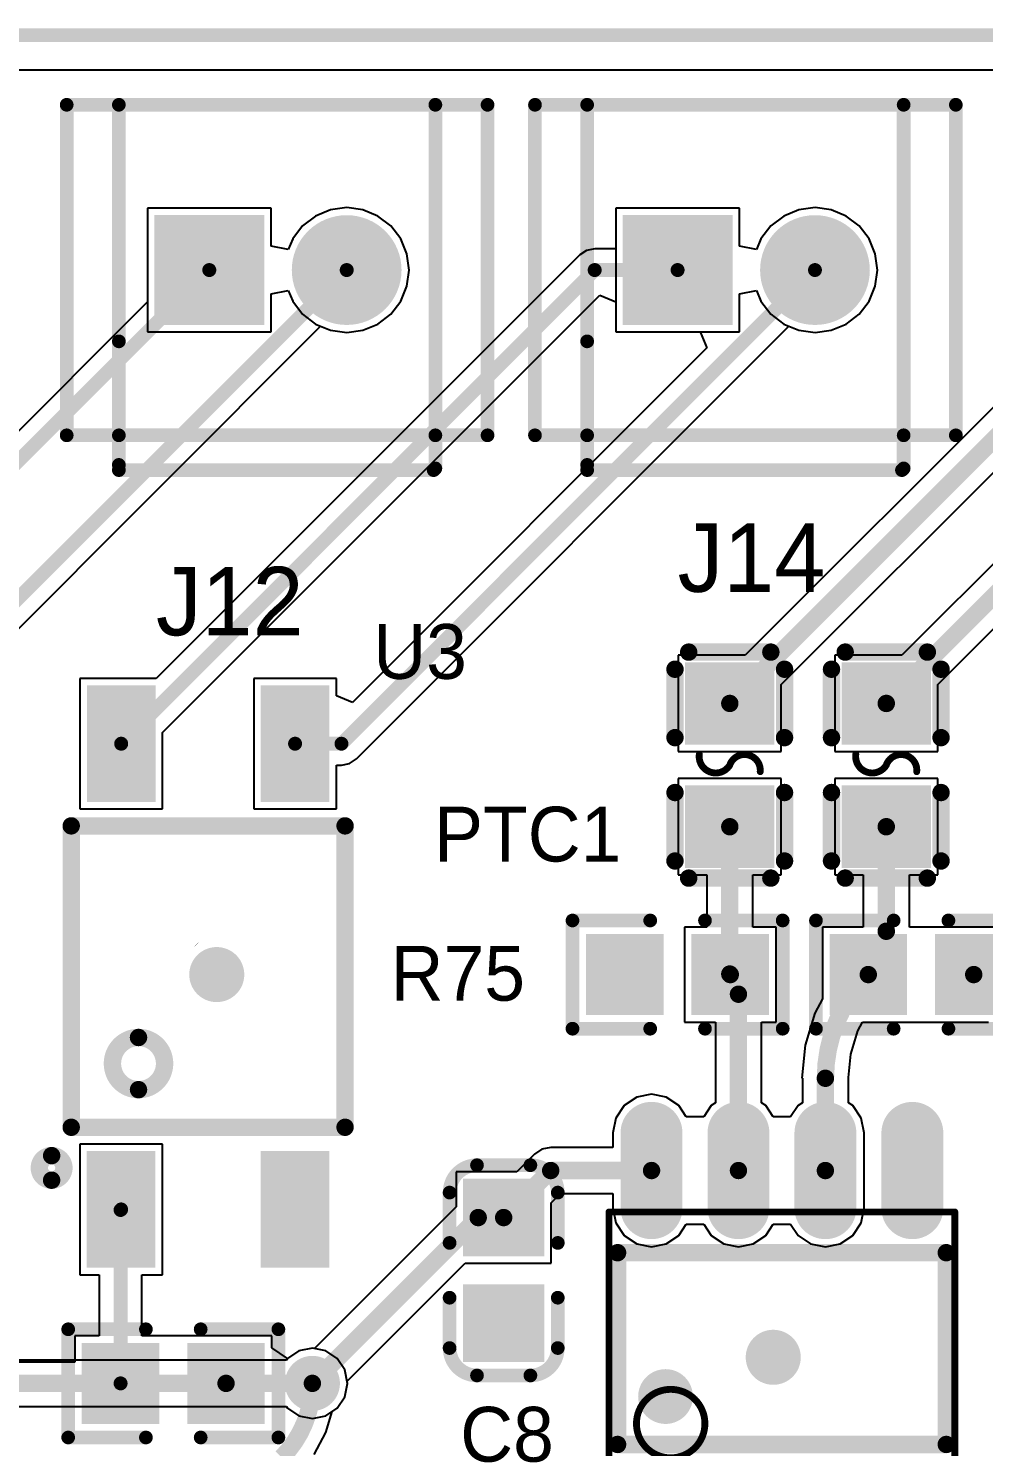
# Model space of a CAD drawing. Extents: x 32 to 132, y 19 to 123.
# Drawn here: x 95.55 to 109.5, y 102.33 to 123.04 of the extents above; entities that cross this region are included whole.
import ezdxf

# ---------------------------------------------------------------- set-up
doc = ezdxf.new("R2010")
doc.units = 0
doc.layers.get('0').update_dxf_attribs({"linetype": 'CONTINUOUS'})
for name, color, linetype in [('BOTTOMLAYER', 5, 'CONTINUOUS'), ('BOTTOMSOLDER', 6, 'CONTINUOUS'), ('MECHANICAL1', 6, 'CONTINUOUS'), ('MECHANICAL13', 56, 'CONTINUOUS'), ('MECHANICAL15', 56, 'CONTINUOUS'), ('MULTILAYER', 9, 'CONTINUOUS'), ('PADHOLELAYER', 156, 'CONTINUOUS'), ('TOPLAYER', 1, 'CONTINUOUS'), ('TOPOVERLAY', 2, 'CONTINUOUS'), ('TOPPASTE', 8, 'CONTINUOUS'), ('TOPSOLDER', 216, 'CONTINUOUS'), ('VIAHOLELAYER', 16, 'CONTINUOUS')]:
    doc.layers.add(name, color=color, linetype=linetype)

# ---------------------------------------------------------------- blocks, each defined once
blk = doc.blocks.new('PH2_2_0_10')
at = {"layer": 'BOTTOMLAYER', "const_width": 0.7}
blk.add_lwpolyline([(1.657, 0, 1), (2.357, 0, 1)], format="xyb", close=True, dxfattribs=at)
at = {"layer": 'BOTTOMLAYER'}
blk.add_solid([(-0.7, -0.7), (0.7, -0.7), (-0.7, 0.7), (0.7, 0.7)], dxfattribs=at)
at = {"layer": 'BOTTOMSOLDER', "const_width": 0.802}
blk.add_lwpolyline([(1.606, 0, 1), (2.407, 0, 1)], format="xyb", close=True, dxfattribs=at)
at = {"layer": 'BOTTOMSOLDER'}
blk.add_solid([(-0.802, -0.802), (0.802, -0.802), (-0.802, 0.802), (0.802, 0.802)], dxfattribs=at)
at = {"layer": 'MECHANICAL13', "const_width": 0.2}
for points in [[(-2.083, 2.413), (4.064, 2.413)], [(-2.083, -2.413), (-2.083, 2.413)], [(4.064, -2.413), (4.064, 2.413)], [(-2.083, -2.413), (4.064, -2.413)]]:
    blk.add_lwpolyline(points, dxfattribs=at)
at = {"layer": 'MECHANICAL13', "const_width": 0.1}
for points in [[(-2.133, 2.413, 1), (-2.033, 2.413, 1)], [(-2.133, 2.413, 1), (-2.033, 2.413, 1)], [(4.014, 2.413, 1), (4.114, 2.413, 1)], [(4.014, 2.413, 1), (4.114, 2.413, 1)], [(-2.133, -2.413, 1), (-2.033, -2.413, 1)], [(-2.133, -2.413, 1), (-2.033, -2.413, 1)], [(4.014, -2.413, 1), (4.114, -2.413, 1)], [(4.014, -2.413, 1), (4.114, -2.413, 1)]]:
    blk.add_lwpolyline(points, format="xyb", close=True, dxfattribs=at)
at = {"layer": 'MULTILAYER', "const_width": 0.7}
blk.add_lwpolyline([(1.657, 0, 1), (2.357, 0, 1)], format="xyb", close=True, dxfattribs=at)
at = {"layer": 'MULTILAYER'}
blk.add_solid([(-0.7, -0.7), (0.7, -0.7), (-0.7, 0.7), (0.7, 0.7)], dxfattribs=at)
at = {"layer": 'PADHOLELAYER', "const_width": 0.4}
for points in [[(-0.2, 0, 1), (0.2, 0, 1)], [(1.807, 0, 1), (2.207, 0, 1)]]:
    blk.add_lwpolyline(points, format="xyb", close=True, dxfattribs=at)
at = {"layer": 'TOPLAYER', "const_width": 0.7}
blk.add_lwpolyline([(1.657, 0, 1), (2.357, 0, 1)], format="xyb", close=True, dxfattribs=at)
at = {"layer": 'TOPLAYER'}
blk.add_solid([(-0.7, -0.7), (0.7, -0.7), (-0.7, 0.7), (0.7, 0.7)], dxfattribs=at)
at = {"layer": 'TOPOVERLAY', "const_width": 0.2}
for points in [[(-1.321, -1.041), (-1.321, 2.413)], [(-1.321, 2.413), (3.302, 2.413)], [(3.302, -2.896), (3.302, 2.413)], [(-1.321, -2.845), (-1.321, -1.041)], [(-1.321, -2.413), (3.302, -2.413)], [(-1.321, -2.921), (-1.321, -2.413)], [(-1.321, -2.921), (3.277, -2.921)], [(3.277, -2.921), (3.302, -2.896)]]:
    blk.add_lwpolyline(points, dxfattribs=at)
at = {"layer": 'TOPOVERLAY', "const_width": 0.1}
for points in [[(-1.371, 2.413, 1), (-1.271, 2.413, 1)], [(-1.371, 2.413, 1), (-1.271, 2.413, 1)], [(3.252, 2.413, 1), (3.352, 2.413, 1)], [(3.252, 2.413, 1), (3.352, 2.413, 1)], [(-1.371, -1.041, 1), (-1.271, -1.041, 1)], [(-1.371, -1.041, 1), (-1.271, -1.041, 1)], [(-1.371, -2.413, 1), (-1.271, -2.413, 1)], [(-1.371, -2.413, 1), (-1.271, -2.413, 1)], [(3.252, -2.413, 1), (3.352, -2.413, 1)], [(-1.371, -2.845, 1), (-1.271, -2.845, 1)], [(-1.371, -2.921, 1), (-1.271, -2.921, 1)], [(-1.371, -2.921, 1), (-1.271, -2.921, 1)], [(3.227, -2.921, 1), (3.327, -2.921, 1)], [(3.227, -2.921, 1), (3.327, -2.921, 1)], [(3.252, -2.896, 1), (3.352, -2.896, 1)], [(3.252, -2.896, 1), (3.352, -2.896, 1)]]:
    blk.add_lwpolyline(points, format="xyb", close=True, dxfattribs=at)
at = {"layer": 'TOPSOLDER', "const_width": 0.802}
blk.add_lwpolyline([(1.606, 0, 1), (2.407, 0, 1)], format="xyb", close=True, dxfattribs=at)
at = {"layer": 'TOPSOLDER'}
blk.add_solid([(-0.802, -0.802), (0.802, -0.802), (-0.802, 0.802), (0.802, 0.802)], dxfattribs=at)
blk = doc.blocks.new('PH2_2_0_12')
at = {"layer": 'BOTTOMLAYER', "const_width": 0.7}
blk.add_lwpolyline([(1.657, 0, 1), (2.357, 0, 1)], format="xyb", close=True, dxfattribs=at)
at = {"layer": 'BOTTOMLAYER'}
blk.add_solid([(-0.7, -0.7), (0.7, -0.7), (-0.7, 0.7), (0.7, 0.7)], dxfattribs=at)
at = {"layer": 'BOTTOMSOLDER', "const_width": 0.802}
blk.add_lwpolyline([(1.606, 0, 1), (2.407, 0, 1)], format="xyb", close=True, dxfattribs=at)
at = {"layer": 'BOTTOMSOLDER'}
blk.add_solid([(-0.802, -0.802), (0.802, -0.802), (-0.802, 0.802), (0.802, 0.802)], dxfattribs=at)
at = {"layer": 'MECHANICAL13', "const_width": 0.2}
for points in [[(-2.083, 2.413), (4.064, 2.413)], [(-2.083, -2.413), (-2.083, 2.413)], [(4.064, -2.413), (4.064, 2.413)], [(-2.083, -2.413), (4.064, -2.413)]]:
    blk.add_lwpolyline(points, dxfattribs=at)
at = {"layer": 'MECHANICAL13', "const_width": 0.1}
for points in [[(-2.133, 2.413, 1), (-2.033, 2.413, 1)], [(-2.133, 2.413, 1), (-2.033, 2.413, 1)], [(4.014, 2.413, 1), (4.114, 2.413, 1)], [(4.014, 2.413, 1), (4.114, 2.413, 1)], [(-2.133, -2.413, 1), (-2.033, -2.413, 1)], [(-2.133, -2.413, 1), (-2.033, -2.413, 1)], [(4.014, -2.413, 1), (4.114, -2.413, 1)], [(4.014, -2.413, 1), (4.114, -2.413, 1)]]:
    blk.add_lwpolyline(points, format="xyb", close=True, dxfattribs=at)
at = {"layer": 'MULTILAYER', "const_width": 0.7}
blk.add_lwpolyline([(1.657, 0, 1), (2.357, 0, 1)], format="xyb", close=True, dxfattribs=at)
at = {"layer": 'MULTILAYER'}
blk.add_solid([(-0.7, -0.7), (0.7, -0.7), (-0.7, 0.7), (0.7, 0.7)], dxfattribs=at)
at = {"layer": 'PADHOLELAYER', "const_width": 0.4}
for points in [[(-0.2, 0, 1), (0.2, 0, 1)], [(1.807, 0, 1), (2.207, 0, 1)]]:
    blk.add_lwpolyline(points, format="xyb", close=True, dxfattribs=at)
at = {"layer": 'TOPLAYER', "const_width": 0.7}
blk.add_lwpolyline([(1.657, 0, 1), (2.357, 0, 1)], format="xyb", close=True, dxfattribs=at)
at = {"layer": 'TOPLAYER'}
blk.add_solid([(-0.7, -0.7), (0.7, -0.7), (-0.7, 0.7), (0.7, 0.7)], dxfattribs=at)
at = {"layer": 'TOPOVERLAY', "const_width": 0.2}
for points in [[(-1.321, -1.041), (-1.321, 2.413)], [(-1.321, 2.413), (3.302, 2.413)], [(3.302, -2.896), (3.302, 2.413)], [(-1.321, -2.845), (-1.321, -1.041)], [(-1.321, -2.413), (3.302, -2.413)], [(-1.321, -2.921), (-1.321, -2.413)], [(-1.321, -2.921), (3.277, -2.921)], [(3.277, -2.921), (3.302, -2.896)]]:
    blk.add_lwpolyline(points, dxfattribs=at)
at = {"layer": 'TOPOVERLAY', "const_width": 0.1}
for points in [[(-1.371, 2.413, 1), (-1.271, 2.413, 1)], [(-1.371, 2.413, 1), (-1.271, 2.413, 1)], [(3.252, 2.413, 1), (3.352, 2.413, 1)], [(3.252, 2.413, 1), (3.352, 2.413, 1)], [(-1.371, -1.041, 1), (-1.271, -1.041, 1)], [(-1.371, -1.041, 1), (-1.271, -1.041, 1)], [(-1.371, -2.413, 1), (-1.271, -2.413, 1)], [(-1.371, -2.413, 1), (-1.271, -2.413, 1)], [(3.252, -2.413, 1), (3.352, -2.413, 1)], [(-1.371, -2.845, 1), (-1.271, -2.845, 1)], [(-1.371, -2.921, 1), (-1.271, -2.921, 1)], [(-1.371, -2.921, 1), (-1.271, -2.921, 1)], [(3.227, -2.921, 1), (3.327, -2.921, 1)], [(3.227, -2.921, 1), (3.327, -2.921, 1)], [(3.252, -2.896, 1), (3.352, -2.896, 1)], [(3.252, -2.896, 1), (3.352, -2.896, 1)]]:
    blk.add_lwpolyline(points, format="xyb", close=True, dxfattribs=at)
at = {"layer": 'TOPSOLDER', "const_width": 0.802}
blk.add_lwpolyline([(1.606, 0, 1), (2.407, 0, 1)], format="xyb", close=True, dxfattribs=at)
at = {"layer": 'TOPSOLDER'}
blk.add_solid([(-0.802, -0.802), (0.802, -0.802), (-0.802, 0.802), (0.802, 0.802)], dxfattribs=at)
blk = doc.blocks.new('PTC_18')
at = {"layer": 'TOPLAYER'}
for points in [[(0.5, 0.55), (-0.5, 0.55), (0.5, -0.55), (-0.5, -0.55)], [(2.3, 0.55), (1.3, 0.55), (2.3, -0.55), (1.3, -0.55)]]:
    blk.add_solid(points, dxfattribs=at)
at = {"layer": 'TOPOVERLAY', "const_width": 0.254}
for points in [[(-0.5, 0.8), (0.5, 0.8)], [(1.3, 0.8), (2.3, 0.8)], [(-0.75, 0.6), (-0.75, -0.6)], [(2.55, 0.6), (2.55, -0.6)], [(-0.5, -0.8), (0.5, -0.8)], [(1.3, -0.8), (2.3, -0.8)]]:
    blk.add_lwpolyline(points, dxfattribs=at)
at = {"layer": 'TOPOVERLAY'}
for points, const_width in [([(-0.564, 0.8, 1), (-0.437, 0.8, 1)], 0.127), ([(0.436, 0.8, 1), (0.563, 0.8, 1)], 0.127), ([(1.237, 0.8, 1), (1.364, 0.8, 1)], 0.127), ([(2.236, 0.8, 1), (2.363, 0.8, 1)], 0.127), ([(-0.814, 0.6, 1), (-0.687, 0.6, 1)], 0.127), ([(2.486, 0.6, 1), (2.613, 0.6, 1)], 0.127), ([(1.033, 0.445, 1), (1.083, 0.445, 1)], 0.05), ([(0.874, 0, 1), (0.924, 0, 1)], 0.05), ([(0.875, 0, 1), (0.925, 0, 1)], 0.05), ([(0.779, -0.445, 1), (0.829, -0.445, 1)], 0.05), ([(-0.814, -0.6, 1), (-0.687, -0.6, 1)], 0.127), ([(2.486, -0.6, 1), (2.613, -0.6, 1)], 0.127), ([(-0.564, -0.8, 1), (-0.437, -0.8, 1)], 0.127), ([(0.436, -0.8, 1), (0.563, -0.8, 1)], 0.127), ([(1.237, -0.8, 1), (1.364, -0.8, 1)], 0.127), ([(2.236, -0.8, 1), (2.363, -0.8, 1)], 0.127)]:
    blk.add_lwpolyline(points, format="xyb", close=True, dxfattribs=dict(at, const_width=const_width))
at = {"layer": 'TOPOVERLAY', "const_width": 0.1}
for points in [[(0.899, 0, -0.807291), (1.058, 0.445)], [(0.9, 0, -0.883566), (0.804, -0.445)]]:
    blk.add_lwpolyline(points, format="xyb", dxfattribs=at)
at = {"layer": 'TOPPASTE'}
for points in [[(0.5, 0.55), (-0.5, 0.55), (0.5, -0.55), (-0.5, -0.55)], [(2.3, 0.55), (1.3, 0.55), (2.3, -0.55), (1.3, -0.55)]]:
    blk.add_solid(points, dxfattribs=at)
at = {"layer": 'TOPSOLDER'}
for points in [[(0.602, 0.652), (-0.602, 0.652), (0.602, -0.652), (-0.602, -0.652)], [(2.402, 0.652), (1.198, 0.652), (2.402, -0.652), (1.198, -0.652)]]:
    blk.add_solid(points, dxfattribs=at)
blk = doc.blocks.new('PTC_19')
at = {"layer": 'TOPLAYER'}
for points in [[(0.5, 0.55), (-0.5, 0.55), (0.5, -0.55), (-0.5, -0.55)], [(2.3, 0.55), (1.3, 0.55), (2.3, -0.55), (1.3, -0.55)]]:
    blk.add_solid(points, dxfattribs=at)
at = {"layer": 'TOPOVERLAY', "const_width": 0.254}
for points in [[(-0.5, 0.8), (0.5, 0.8)], [(1.3, 0.8), (2.3, 0.8)], [(-0.75, 0.6), (-0.75, -0.6)], [(2.55, 0.6), (2.55, -0.6)], [(-0.5, -0.8), (0.5, -0.8)], [(1.3, -0.8), (2.3, -0.8)]]:
    blk.add_lwpolyline(points, dxfattribs=at)
at = {"layer": 'TOPOVERLAY'}
for points, const_width in [([(-0.564, 0.8, 1), (-0.437, 0.8, 1)], 0.127), ([(0.436, 0.8, 1), (0.563, 0.8, 1)], 0.127), ([(1.237, 0.8, 1), (1.364, 0.8, 1)], 0.127), ([(2.236, 0.8, 1), (2.363, 0.8, 1)], 0.127), ([(-0.814, 0.6, 1), (-0.687, 0.6, 1)], 0.127), ([(2.486, 0.6, 1), (2.613, 0.6, 1)], 0.127), ([(1.033, 0.445, 1), (1.083, 0.445, 1)], 0.05), ([(0.874, 0, 1), (0.924, 0, 1)], 0.05), ([(0.875, 0, 1), (0.925, 0, 1)], 0.05), ([(0.779, -0.445, 1), (0.829, -0.445, 1)], 0.05), ([(-0.814, -0.6, 1), (-0.687, -0.6, 1)], 0.127), ([(2.486, -0.6, 1), (2.613, -0.6, 1)], 0.127), ([(-0.564, -0.8, 1), (-0.437, -0.8, 1)], 0.127), ([(0.436, -0.8, 1), (0.563, -0.8, 1)], 0.127), ([(1.237, -0.8, 1), (1.364, -0.8, 1)], 0.127), ([(2.236, -0.8, 1), (2.363, -0.8, 1)], 0.127)]:
    blk.add_lwpolyline(points, format="xyb", close=True, dxfattribs=dict(at, const_width=const_width))
at = {"layer": 'TOPOVERLAY', "const_width": 0.1}
for points in [[(0.899, 0, -0.807291), (1.058, 0.445)], [(0.9, 0, -0.883566), (0.804, -0.445)]]:
    blk.add_lwpolyline(points, format="xyb", dxfattribs=at)
at = {"layer": 'TOPPASTE'}
for points in [[(0.5, 0.55), (-0.5, 0.55), (0.5, -0.55), (-0.5, -0.55)], [(2.3, 0.55), (1.3, 0.55), (2.3, -0.55), (1.3, -0.55)]]:
    blk.add_solid(points, dxfattribs=at)
at = {"layer": 'TOPSOLDER'}
for points in [[(0.602, 0.652), (-0.602, 0.652), (0.602, -0.652), (-0.602, -0.652)], [(2.402, 0.652), (1.198, 0.652), (2.402, -0.652), (1.198, -0.652)]]:
    blk.add_solid(points, dxfattribs=at)
blk = doc.blocks.new('0603_C_39')
at = {"layer": 'TOPLAYER'}
for points in [[(-1.235, -0.49), (-0.305, -0.49), (-1.235, 0.49), (-0.305, 0.49)], [(0.305, -0.49), (1.235, -0.49), (0.305, 0.49), (1.235, 0.49)]]:
    blk.add_solid(points, dxfattribs=at)
at = {"layer": 'TOPOVERLAY', "const_width": 0.2}
for points in [[(-1.535, 0.39, -0.414214), (-1.135, 0.79)], [(1.135, 0.79, -0.414213), (1.535, 0.39)], [(-1.135, -0.79, -0.414214), (-1.535, -0.39)], [(1.535, -0.39, -0.414213), (1.135, -0.79)]]:
    blk.add_lwpolyline(points, format="xyb", dxfattribs=at)
for points in [[(-1.135, 0.79), (-0.4, 0.79)], [(0.4, 0.79), (1.135, 0.79)], [(-1.535, 0.39), (-1.535, -0.39)], [(1.535, 0.39), (1.535, -0.39)], [(-1.135, -0.79), (-0.4, -0.79)], [(0.4, -0.79), (1.135, -0.79)]]:
    blk.add_lwpolyline(points, dxfattribs=at)
at = {"layer": 'TOPOVERLAY', "const_width": 0.1}
for points in [[(-1.185, 0.79, 1), (-1.085, 0.79, 1)], [(-1.185, 0.79, 1), (-1.085, 0.79, 1)], [(-0.45, 0.79, 1), (-0.35, 0.79, 1)], [(0.35, 0.79, 1), (0.45, 0.79, 1)], [(1.085, 0.79, 1), (1.185, 0.79, 1)], [(1.085, 0.79, 1), (1.185, 0.79, 1)], [(-1.585, 0.39, 1), (-1.485, 0.39, 1)], [(-1.585, 0.39, 1), (-1.485, 0.39, 1)], [(1.485, 0.39, 1), (1.585, 0.39, 1)], [(1.485, 0.39, 1), (1.585, 0.39, 1)], [(-1.585, -0.39, 1), (-1.485, -0.39, 1)], [(-1.585, -0.39, 1), (-1.485, -0.39, 1)], [(1.485, -0.39, 1), (1.585, -0.39, 1)], [(1.485, -0.39, 1), (1.585, -0.39, 1)], [(-1.185, -0.79, 1), (-1.085, -0.79, 1)], [(-1.185, -0.79, 1), (-1.085, -0.79, 1)], [(-0.45, -0.79, 1), (-0.35, -0.79, 1)], [(0.35, -0.79, 1), (0.45, -0.79, 1)], [(1.085, -0.79, 1), (1.185, -0.79, 1)], [(1.085, -0.79, 1), (1.185, -0.79, 1)]]:
    blk.add_lwpolyline(points, format="xyb", close=True, dxfattribs=at)
at = {"layer": 'TOPPASTE'}
for points in [[(-1.235, -0.49), (-0.305, -0.49), (-1.235, 0.49), (-0.305, 0.49)], [(0.305, -0.49), (1.235, -0.49), (0.305, 0.49), (1.235, 0.49)]]:
    blk.add_solid(points, dxfattribs=at)
at = {"layer": 'TOPSOLDER'}
for points in [[(-1.337, -0.592), (-0.203, -0.592), (-1.337, 0.592), (-0.203, 0.592)], [(0.203, -0.592), (1.337, -0.592), (0.203, 0.592), (1.337, 0.592)]]:
    blk.add_solid(points, dxfattribs=at)
blk = doc.blocks.new('0603_R_90')
at = {"layer": 'TOPLAYER'}
for points in [[(-1.235, -0.49), (-0.305, -0.49), (-1.235, 0.49), (-0.305, 0.49)], [(0.305, -0.49), (1.235, -0.49), (0.305, 0.49), (1.235, 0.49)]]:
    blk.add_solid(points, dxfattribs=at)
at = {"layer": 'TOPOVERLAY', "const_width": 0.2}
for points in [[(-1.535, -0.79), (-1.535, 0.79)], [(-1.535, 0.79), (-0.4, 0.79)], [(0.4, 0.79), (1.535, 0.79)], [(1.535, -0.79), (1.535, 0.79)], [(-1.535, -0.79), (-0.4, -0.79)], [(0.4, -0.79), (1.535, -0.79)]]:
    blk.add_lwpolyline(points, dxfattribs=at)
at = {"layer": 'TOPOVERLAY', "const_width": 0.1}
for points in [[(-1.585, 0.79, 1), (-1.485, 0.79, 1)], [(-1.585, 0.79, 1), (-1.485, 0.79, 1)], [(-0.45, 0.79, 1), (-0.35, 0.79, 1)], [(0.35, 0.79, 1), (0.45, 0.79, 1)], [(1.485, 0.79, 1), (1.585, 0.79, 1)], [(1.485, 0.79, 1), (1.585, 0.79, 1)], [(-1.585, -0.79, 1), (-1.485, -0.79, 1)], [(-1.585, -0.79, 1), (-1.485, -0.79, 1)], [(-0.45, -0.79, 1), (-0.35, -0.79, 1)], [(0.35, -0.79, 1), (0.45, -0.79, 1)], [(1.485, -0.79, 1), (1.585, -0.79, 1)], [(1.485, -0.79, 1), (1.585, -0.79, 1)]]:
    blk.add_lwpolyline(points, format="xyb", close=True, dxfattribs=at)
at = {"layer": 'TOPPASTE'}
for points in [[(-1.235, -0.49), (-0.305, -0.49), (-1.235, 0.49), (-0.305, 0.49)], [(0.305, -0.49), (1.235, -0.49), (0.305, 0.49), (1.235, 0.49)]]:
    blk.add_solid(points, dxfattribs=at)
at = {"layer": 'TOPSOLDER'}
for points in [[(-1.337, -0.592), (-0.203, -0.592), (-1.337, 0.592), (-0.203, 0.592)], [(0.203, -0.592), (1.337, -0.592), (0.203, 0.592), (1.337, 0.592)]]:
    blk.add_solid(points, dxfattribs=at)
blk = doc.blocks.new('0603_R_140')
at = {"layer": 'TOPLAYER'}
for points in [[(-1.235, -0.49), (-0.305, -0.49), (-1.235, 0.49), (-0.305, 0.49)], [(0.305, -0.49), (1.235, -0.49), (0.305, 0.49), (1.235, 0.49)]]:
    blk.add_solid(points, dxfattribs=at)
at = {"layer": 'TOPOVERLAY', "const_width": 0.2}
for points in [[(-0.4, 0.79), (-1.535, 0.79)], [(-1.535, 0.79), (-1.535, -0.79)], [(1.535, 0.79), (0.4, 0.79)], [(1.535, 0.79), (1.535, -0.79)], [(-0.4, -0.79), (-1.535, -0.79)], [(1.535, -0.79), (0.4, -0.79)]]:
    blk.add_lwpolyline(points, dxfattribs=at)
at = {"layer": 'TOPOVERLAY', "const_width": 0.1}
for points in [[(-1.585, 0.79, 1), (-1.485, 0.79, 1)], [(-1.585, 0.79, 1), (-1.485, 0.79, 1)], [(-0.45, 0.79, 1), (-0.35, 0.79, 1)], [(0.35, 0.79, 1), (0.45, 0.79, 1)], [(1.485, 0.79, 1), (1.585, 0.79, 1)], [(1.485, 0.79, 1), (1.585, 0.79, 1)], [(-1.585, -0.79, 1), (-1.485, -0.79, 1)], [(-1.585, -0.79, 1), (-1.485, -0.79, 1)], [(-0.45, -0.79, 1), (-0.35, -0.79, 1)], [(0.35, -0.79, 1), (0.45, -0.79, 1)], [(1.485, -0.79, 1), (1.585, -0.79, 1)], [(1.485, -0.79, 1), (1.585, -0.79, 1)]]:
    blk.add_lwpolyline(points, format="xyb", close=True, dxfattribs=at)
at = {"layer": 'TOPPASTE'}
for points in [[(-1.235, -0.49), (-0.305, -0.49), (-1.235, 0.49), (-0.305, 0.49)], [(0.305, -0.49), (1.235, -0.49), (0.305, 0.49), (1.235, 0.49)]]:
    blk.add_solid(points, dxfattribs=at)
at = {"layer": 'TOPSOLDER'}
for points in [[(-1.337, -0.592), (-0.203, -0.592), (-1.337, 0.592), (-0.203, 0.592)], [(0.203, -0.592), (1.337, -0.592), (0.203, 0.592), (1.337, 0.592)]]:
    blk.add_solid(points, dxfattribs=at)
blk = doc.blocks.new('0603_R_141')
at = {"layer": 'TOPLAYER'}
for points in [[(-1.235, -0.49), (-0.305, -0.49), (-1.235, 0.49), (-0.305, 0.49)], [(0.305, -0.49), (1.235, -0.49), (0.305, 0.49), (1.235, 0.49)]]:
    blk.add_solid(points, dxfattribs=at)
at = {"layer": 'TOPOVERLAY', "const_width": 0.2}
for points in [[(-0.4, 0.79), (-1.535, 0.79)], [(-1.535, 0.79), (-1.535, -0.79)], [(1.535, 0.79), (0.4, 0.79)], [(1.535, 0.79), (1.535, -0.79)], [(-0.4, -0.79), (-1.535, -0.79)], [(1.535, -0.79), (0.4, -0.79)]]:
    blk.add_lwpolyline(points, dxfattribs=at)
at = {"layer": 'TOPOVERLAY', "const_width": 0.1}
for points in [[(-1.585, 0.79, 1), (-1.485, 0.79, 1)], [(-1.585, 0.79, 1), (-1.485, 0.79, 1)], [(-0.45, 0.79, 1), (-0.35, 0.79, 1)], [(0.35, 0.79, 1), (0.45, 0.79, 1)], [(1.485, 0.79, 1), (1.585, 0.79, 1)], [(1.485, 0.79, 1), (1.585, 0.79, 1)], [(-1.585, -0.79, 1), (-1.485, -0.79, 1)], [(-1.585, -0.79, 1), (-1.485, -0.79, 1)], [(-0.45, -0.79, 1), (-0.35, -0.79, 1)], [(0.35, -0.79, 1), (0.45, -0.79, 1)], [(1.485, -0.79, 1), (1.585, -0.79, 1)], [(1.485, -0.79, 1), (1.585, -0.79, 1)]]:
    blk.add_lwpolyline(points, format="xyb", close=True, dxfattribs=at)
at = {"layer": 'TOPPASTE'}
for points in [[(-1.235, -0.49), (-0.305, -0.49), (-1.235, 0.49), (-0.305, 0.49)], [(0.305, -0.49), (1.235, -0.49), (0.305, 0.49), (1.235, 0.49)]]:
    blk.add_solid(points, dxfattribs=at)
at = {"layer": 'TOPSOLDER'}
for points in [[(-1.337, -0.592), (-0.203, -0.592), (-1.337, 0.592), (-0.203, 0.592)], [(0.203, -0.592), (1.337, -0.592), (0.203, 0.592), (1.337, 0.592)]]:
    blk.add_solid(points, dxfattribs=at)
blk = doc.blocks.new('SMD____146')
at = {"layer": 'MECHANICAL15', "const_width": 0.00254}
blk.add_lwpolyline([(3.843, -1.076), (3.894, -1.127)], dxfattribs=at)
at = {"layer": 'MECHANICAL15', "const_width": 0.00127}
for points in [[(3.843, -1.076, 1), (3.844, -1.076, 1)], [(3.893, -1.127, 1), (3.895, -1.127, 1)]]:
    blk.add_lwpolyline(points, format="xyb", close=True, dxfattribs=at)
at = {"layer": 'TOPLAYER'}
for points in [[(0.75, -0.4), (0.75, 0.4), (-0.75, -0.4), (-0.75, 0.4)], [(7.549, -0.401), (7.549, 0.399), (6.051, -0.401), (6.051, 0.399)], [(0.749, -2.941), (0.749, -2.141), (-0.749, -2.941), (-0.749, -2.141)], [(7.549, -2.941), (7.549, -2.141), (6.051, -2.941), (6.051, -2.141)]]:
    blk.add_solid(points, dxfattribs=at)
at = {"layer": 'TOPOVERLAY'}
for points, const_width in [([(0.786, 1.015, 1), (0.427, 1.015, 1)], 0.254), ([(0.363, 1.015, 1), (0.49, 1.015, 1)], 0.127), ([(0.722, 1.015, 1), (0.849, 1.015, 1)], 0.127), ([(1.136, 0.729, 1), (1.263, 0.729, 1)], 0.127), ([(1.136, 0.729, 1), (1.263, 0.729, 1)], 0.127), ([(5.537, 0.729, 1), (5.664, 0.729, 1)], 0.127), ([(5.537, 0.729, 1), (5.664, 0.729, 1)], 0.127), ([(2.511, -0.254, 1), (1.749, -0.254, 1)], 0.254), ([(1.685, -0.254, 1), (1.812, -0.254, 1)], 0.127), ([(2.447, -0.254, 1), (2.574, -0.254, 1)], 0.127), ([(1.136, -3.271, 1), (1.263, -3.271, 1)], 0.127), ([(1.136, -3.271, 1), (1.263, -3.271, 1)], 0.127), ([(5.537, -3.271, 1), (5.664, -3.271, 1)], 0.127), ([(5.537, -3.271, 1), (5.664, -3.271, 1)], 0.127)]:
    blk.add_lwpolyline(points, format="xyb", close=True, dxfattribs=dict(at, const_width=const_width))
at = {"layer": 'TOPOVERLAY', "const_width": 0.254}
for points in [[(1.2, 0.729), (1.2, -3.271)], [(1.2, 0.729), (5.6, 0.729)], [(5.6, 0.729), (5.6, -3.271)], [(1.2, -3.271), (5.6, -3.271)]]:
    blk.add_lwpolyline(points, dxfattribs=at)
at = {"layer": 'TOPPASTE'}
for points in [[(0.75, -0.4), (0.75, 0.4), (-0.75, -0.4), (-0.75, 0.4)], [(7.549, -0.401), (7.549, 0.399), (6.051, -0.401), (6.051, 0.399)], [(0.749, -2.941), (0.749, -2.141), (-0.749, -2.941), (-0.749, -2.141)], [(7.549, -2.941), (7.549, -2.141), (6.051, -2.941), (6.051, -2.141)]]:
    blk.add_solid(points, dxfattribs=at)
at = {"layer": 'TOPSOLDER'}
for points in [[(0.852, -0.502), (0.852, 0.502), (-0.852, -0.502), (-0.852, 0.502)], [(7.651, -0.503), (7.651, 0.5), (5.949, -0.503), (5.949, 0.5)], [(0.851, -3.043), (0.851, -2.04), (-0.851, -3.043), (-0.851, -2.04)], [(7.651, -3.043), (7.651, -2.04), (5.949, -3.043), (5.949, -2.04)]]:
    blk.add_solid(points, dxfattribs=at)
blk = doc.blocks.new('SOIC_8_150____159')
at = {"layer": 'MECHANICAL13', "const_width": 0.1}
for points in [[(-2.525, -1.995), (-2.525, 1.995)], [(-2.525, 1.995), (2.525, 1.995)], [(2.525, -1.995), (2.525, 1.995)], [(-2.525, -1.995), (2.525, -1.995)]]:
    blk.add_lwpolyline(points, dxfattribs=at)
at = {"layer": 'MECHANICAL13'}
for points, const_width in [([(-2.55, 1.995, 1), (-2.5, 1.995, 1)], 0.05), ([(-2.55, 1.995, 1), (-2.5, 1.995, 1)], 0.05), ([(2.5, 1.995, 1), (2.55, 1.995, 1)], 0.05), ([(2.5, 1.995, 1), (2.55, 1.995, 1)], 0.05), ([(-1.125, -1.095, 1), (-2.125, -1.095, 1)], 0.1), ([(-2.15, -1.095, 1), (-2.1, -1.095, 1)], 0.05), ([(-1.15, -1.095, 1), (-1.1, -1.095, 1)], 0.05), ([(-2.55, -1.995, 1), (-2.5, -1.995, 1)], 0.05), ([(-2.55, -1.995, 1), (-2.5, -1.995, 1)], 0.05), ([(2.5, -1.995, 1), (2.55, -1.995, 1)], 0.05), ([(2.5, -1.995, 1), (2.55, -1.995, 1)], 0.05)]:
    blk.add_lwpolyline(points, format="xyb", close=True, dxfattribs=dict(at, const_width=const_width))
at = {"layer": 'TOPLAYER', "const_width": 0.7}
for points in [[(-1.905, 2.05), (-1.905, 3.15)], [(-0.635, 2.05), (-0.635, 3.15)], [(0.635, 2.05), (0.635, 3.15)], [(1.905, 2.05), (1.905, 3.15)], [(-1.905, -3.15), (-1.905, -2.05)], [(-0.635, -3.15), (-0.635, -2.05)], [(0.635, -3.15), (0.635, -2.05)], [(1.905, -3.15), (1.905, -2.05)]]:
    blk.add_lwpolyline(points, dxfattribs=at)
at = {"layer": 'TOPLAYER', "const_width": 0.35}
for points in [[(-2.08, 3.15, 1), (-1.73, 3.15, 1)], [(-0.81, 3.15, 1), (-0.46, 3.15, 1)], [(0.46, 3.15, 1), (0.81, 3.15, 1)], [(1.73, 3.15, 1), (2.08, 3.15, 1)], [(-2.08, 2.05, 1), (-1.73, 2.05, 1)], [(-0.81, 2.05, 1), (-0.46, 2.05, 1)], [(0.46, 2.05, 1), (0.81, 2.05, 1)], [(1.73, 2.05, 1), (2.08, 2.05, 1)], [(-2.08, -2.05, 1), (-1.73, -2.05, 1)], [(-0.81, -2.05, 1), (-0.46, -2.05, 1)], [(0.46, -2.05, 1), (0.81, -2.05, 1)], [(1.73, -2.05, 1), (2.08, -2.05, 1)], [(-2.08, -3.15, 1), (-1.73, -3.15, 1)], [(-0.81, -3.15, 1), (-0.46, -3.15, 1)], [(0.46, -3.15, 1), (0.81, -3.15, 1)], [(1.73, -3.15, 1), (2.08, -3.15, 1)]]:
    blk.add_lwpolyline(points, format="xyb", close=True, dxfattribs=at)
at = {"layer": 'TOPOVERLAY', "const_width": 0.254}
for points in [[(-2.4, -1.4), (-2.4, 1.4)], [(-2.4, 1.4), (2.4, 1.4)], [(2.4, -1.4), (2.4, 1.4)], [(-2.4, -1.4), (2.4, -1.4)]]:
    blk.add_lwpolyline(points, dxfattribs=at)
at = {"layer": 'TOPOVERLAY'}
for points, const_width in [([(-2.464, 1.4, 1), (-2.337, 1.4, 1)], 0.127), ([(-2.464, 1.4, 1), (-2.337, 1.4, 1)], 0.127), ([(2.337, 1.4, 1), (2.464, 1.4, 1)], 0.127), ([(2.337, 1.4, 1), (2.464, 1.4, 1)], 0.127), ([(-1.5, -0.7, 1), (-1.9, -0.7, 1)], 0.4), ([(-2, -0.7, 1), (-1.8, -0.7, 1)], 0.2), ([(-1.6, -0.7, 1), (-1.4, -0.7, 1)], 0.2), ([(-2.464, -1.4, 1), (-2.337, -1.4, 1)], 0.127), ([(-2.464, -1.4, 1), (-2.337, -1.4, 1)], 0.127), ([(2.337, -1.4, 1), (2.464, -1.4, 1)], 0.127), ([(2.337, -1.4, 1), (2.464, -1.4, 1)], 0.127), ([(-2.6, -2.9, 1), (-2.9, -2.9, 1)], 0.3), ([(-2.975, -2.9, 1), (-2.825, -2.9, 1)], 0.15), ([(-2.675, -2.9, 1), (-2.525, -2.9, 1)], 0.15)]:
    blk.add_lwpolyline(points, format="xyb", close=True, dxfattribs=dict(at, const_width=const_width))
at = {"layer": 'TOPPASTE', "const_width": 0.7}
for points in [[(-1.905, 2.05), (-1.905, 3.15)], [(-0.635, 2.05), (-0.635, 3.15)], [(0.635, 2.05), (0.635, 3.15)], [(1.905, 2.05), (1.905, 3.15)], [(-1.905, -3.15), (-1.905, -2.05)], [(-0.635, -3.15), (-0.635, -2.05)], [(0.635, -3.15), (0.635, -2.05)], [(1.905, -3.15), (1.905, -2.05)]]:
    blk.add_lwpolyline(points, dxfattribs=at)
at = {"layer": 'TOPPASTE', "const_width": 0.35}
for points in [[(-2.08, 3.15, 1), (-1.73, 3.15, 1)], [(-0.81, 3.15, 1), (-0.46, 3.15, 1)], [(0.46, 3.15, 1), (0.81, 3.15, 1)], [(1.73, 3.15, 1), (2.08, 3.15, 1)], [(-2.08, 2.05, 1), (-1.73, 2.05, 1)], [(-0.81, 2.05, 1), (-0.46, 2.05, 1)], [(0.46, 2.05, 1), (0.81, 2.05, 1)], [(1.73, 2.05, 1), (2.08, 2.05, 1)], [(-2.08, -2.05, 1), (-1.73, -2.05, 1)], [(-0.81, -2.05, 1), (-0.46, -2.05, 1)], [(0.46, -2.05, 1), (0.81, -2.05, 1)], [(1.73, -2.05, 1), (2.08, -2.05, 1)], [(-2.08, -3.15, 1), (-1.73, -3.15, 1)], [(-0.81, -3.15, 1), (-0.46, -3.15, 1)], [(0.46, -3.15, 1), (0.81, -3.15, 1)], [(1.73, -3.15, 1), (2.08, -3.15, 1)]]:
    blk.add_lwpolyline(points, format="xyb", close=True, dxfattribs=at)
at = {"layer": 'TOPSOLDER', "const_width": 0.903}
for points in [[(-1.905, 2.05), (-1.905, 3.15)], [(-0.635, 2.05), (-0.635, 3.15)], [(0.635, 2.05), (0.635, 3.15)], [(1.905, 2.05), (1.905, 3.15)], [(-1.905, -3.15), (-1.905, -2.05)], [(-0.635, -3.15), (-0.635, -2.05)], [(0.635, -3.15), (0.635, -2.05)], [(1.905, -3.15), (1.905, -2.05)]]:
    blk.add_lwpolyline(points, dxfattribs=at)
at = {"layer": 'TOPSOLDER', "const_width": 0.452}
for points in [[(-2.131, 3.15, 1), (-1.679, 3.15, 1)], [(-0.861, 3.15, 1), (-0.409, 3.15, 1)], [(0.409, 3.15, 1), (0.861, 3.15, 1)], [(1.679, 3.15, 1), (2.131, 3.15, 1)], [(-2.131, 2.05, 1), (-1.679, 2.05, 1)], [(-0.861, 2.05, 1), (-0.409, 2.05, 1)], [(0.409, 2.05, 1), (0.861, 2.05, 1)], [(1.679, 2.05, 1), (2.131, 2.05, 1)], [(-2.131, -2.05, 1), (-1.679, -2.05, 1)], [(-0.861, -2.05, 1), (-0.409, -2.05, 1)], [(0.409, -2.05, 1), (0.861, -2.05, 1)], [(1.679, -2.05, 1), (2.131, -2.05, 1)], [(-2.131, -3.15, 1), (-1.679, -3.15, 1)], [(-0.861, -3.15, 1), (-0.409, -3.15, 1)], [(0.409, -3.15, 1), (0.861, -3.15, 1)], [(1.679, -3.15, 1), (2.131, -3.15, 1)]]:
    blk.add_lwpolyline(points, format="xyb", close=True, dxfattribs=at)

msp = doc.modelspace()

# ---------------------------------------------------------------- linework, layer by layer
at = {"layer": 'BOTTOMLAYER'}
for p, q in [((34.326, 122.44), (120.142, 122.428)), ((99.092, 120.41), (97.286, 120.41)), ((97.286, 120.41), (97.286, 118.604)), ((99.092, 119.854), (99.092, 120.41)), ((99.96, 120.387), (99.74, 120.296)), ((100.196, 120.418), (99.96, 120.387)), ((100.432, 120.387), (100.196, 120.418)), ((100.651, 120.296), (100.432, 120.387)), ((105.932, 120.41), (104.126, 120.41)), ((104.126, 120.41), (104.126, 118.604)), ((105.932, 119.854), (105.932, 120.41)), ((106.8, 120.387), (106.58, 120.296)), ((107.036, 120.418), (106.8, 120.387)), ((107.271, 120.387), (107.036, 120.418)), ((107.491, 120.296), (107.271, 120.387)), ((99.552, 120.151), (99.407, 119.962)), ((99.74, 120.296), (99.552, 120.151)), ((100.84, 120.151), (100.651, 120.296)), ((100.985, 119.962), (100.84, 120.151)), ((106.391, 120.151), (106.247, 119.962)), ((106.58, 120.296), (106.391, 120.151)), ((107.68, 120.151), (107.491, 120.296)), ((107.825, 119.962), (107.68, 120.151)), ((99.407, 119.962), (99.341, 119.805)), ((101.076, 119.743), (100.985, 119.962)), ((106.247, 119.962), (106.181, 119.805)), ((107.916, 119.743), (107.825, 119.962)), ((99.341, 119.805), (99.092, 119.854)), ((101.107, 119.507), (101.076, 119.743)), ((106.181, 119.805), (105.932, 119.854)), ((107.947, 119.507), (107.916, 119.743)), ((101.076, 119.271), (101.107, 119.507)), ((107.916, 119.271), (107.947, 119.507)), ((99.092, 119.16), (99.341, 119.209)), ((99.092, 118.604), (99.092, 119.16)), ((99.341, 119.209), (99.407, 119.052)), ((100.985, 119.052), (101.076, 119.271)), ((105.932, 119.16), (106.181, 119.209)), ((105.932, 118.604), (105.932, 119.16)), ((106.181, 119.209), (106.247, 119.052)), ((107.825, 119.052), (107.916, 119.271)), ((99.407, 119.052), (99.552, 118.863)), ((100.84, 118.863), (100.985, 119.052)), ((106.247, 119.052), (106.391, 118.863)), ((107.68, 118.863), (107.825, 119.052)), ((99.552, 118.863), (99.74, 118.718)), ((99.74, 118.718), (99.96, 118.627)), ((100.432, 118.627), (100.651, 118.718)), ((100.651, 118.718), (100.84, 118.863)), ((106.391, 118.863), (106.58, 118.718)), ((106.58, 118.718), (106.8, 118.627)), ((107.271, 118.627), (107.491, 118.718)), ((107.491, 118.718), (107.68, 118.863)), ((97.286, 118.604), (99.092, 118.604)), ((99.96, 118.627), (100.196, 118.596)), ((100.196, 118.596), (100.432, 118.627)), ((104.126, 118.604), (105.932, 118.604)), ((106.8, 118.627), (107.036, 118.596)), ((107.036, 118.596), (107.271, 118.627)), ((99.695, 103.764), (99.499, 103.725)), ((99.891, 103.725), (99.695, 103.764)), ((99.315, 103.588), (93.979, 103.588)), ((99.332, 103.614), (99.315, 103.588)), ((99.499, 103.725), (99.332, 103.614)), ((100.058, 103.614), (99.891, 103.725)), ((100.169, 103.447), (100.058, 103.614)), ((100.208, 103.251), (100.169, 103.447)), ((100.169, 103.055), (100.208, 103.251)), ((100.058, 102.888), (100.169, 103.055)), ((93.979, 102.914), (99.315, 102.914)), ((99.315, 102.914), (99.332, 102.888)), ((99.332, 102.888), (99.499, 102.777)), ((99.499, 102.777), (99.695, 102.738)), ((99.695, 102.738), (99.891, 102.777)), ((99.891, 102.777), (100.058, 102.888))]:
    msp.add_line(p, q, dxfattribs=at)
for points, const_width in [([(98.148, 109.22, 1), (98.448, 109.22, 1)], 0.3), ([(106.276, 103.632, 1), (106.576, 103.632, 1)], 0.3), ([(99.545, 103.251, 1), (99.845, 103.251, 1)], 0.3), ([(99.631, 103.251, 1), (99.758, 103.251, 1)], 0.127)]:
    msp.add_lwpolyline(points, format="xyb", close=True, dxfattribs=dict(at, const_width=const_width))
at = {"layer": 'BOTTOMLAYER', "const_width": 0.254}
msp.add_lwpolyline([(93.599, 103.251), (99.695, 103.251)], dxfattribs=at)
at = {"layer": 'BOTTOMSOLDER', "const_width": 0.402}
for points in [[(98.097, 109.22, 1), (98.499, 109.22, 1)], [(106.225, 103.632, 1), (106.627, 103.632, 1)], [(99.494, 103.251, 1), (99.896, 103.251, 1)]]:
    msp.add_lwpolyline(points, format="xyb", close=True, dxfattribs=at)
at = {"layer": 'MECHANICAL1', "const_width": 0.2}
msp.add_lwpolyline([(31.75, 122.936), (131.699, 122.936)], dxfattribs=at)
at = {"layer": 'MULTILAYER', "const_width": 0.3}
for points in [[(98.148, 109.22, 1), (98.448, 109.22, 1)], [(106.276, 103.632, 1), (106.576, 103.632, 1)], [(99.545, 103.251, 1), (99.845, 103.251, 1)]]:
    msp.add_lwpolyline(points, format="xyb", close=True, dxfattribs=at)
at = {"layer": 'TOPLAYER'}
for p, q in [((34.326, 122.44), (120.142, 122.428)), ((99.092, 120.41), (97.286, 120.41)), ((97.286, 120.41), (97.286, 119.043)), ((99.092, 119.854), (99.092, 120.41)), ((99.96, 120.387), (99.74, 120.296)), ((100.196, 120.418), (99.96, 120.387)), ((100.432, 120.387), (100.196, 120.418)), ((100.651, 120.296), (100.432, 120.387)), ((105.932, 120.41), (104.126, 120.41)), ((104.126, 120.41), (104.126, 119.818)), ((105.932, 119.854), (105.932, 120.41)), ((106.8, 120.387), (106.58, 120.296)), ((107.036, 120.418), (106.8, 120.387)), ((107.271, 120.387), (107.036, 120.418)), ((107.491, 120.296), (107.271, 120.387)), ((99.552, 120.151), (99.407, 119.962)), ((99.74, 120.296), (99.552, 120.151)), ((100.84, 120.151), (100.651, 120.296)), ((100.985, 119.962), (100.84, 120.151)), ((106.391, 120.151), (106.247, 119.962)), ((106.58, 120.296), (106.391, 120.151)), ((107.68, 120.151), (107.491, 120.296)), ((107.825, 119.962), (107.68, 120.151)), ((99.407, 119.962), (99.341, 119.805)), ((101.076, 119.743), (100.985, 119.962)), ((106.247, 119.962), (106.181, 119.805)), ((107.916, 119.743), (107.825, 119.962)), ((103.599, 119.727), (97.415, 113.543)), ((99.341, 119.805), (99.092, 119.854)), ((101.107, 119.507), (101.076, 119.743)), ((103.699, 119.794), (103.599, 119.727)), ((103.818, 119.818), (103.699, 119.794)), ((104.126, 119.818), (103.818, 119.818)), ((106.181, 119.805), (105.932, 119.854)), ((107.947, 119.507), (107.916, 119.743)), ((101.076, 119.271), (101.107, 119.507)), ((107.916, 119.271), (107.947, 119.507)), ((97.506, 112.755), (103.891, 119.14)), ((100.985, 119.052), (101.076, 119.271)), ((103.891, 119.14), (104.126, 119.043)), ((107.825, 119.052), (107.916, 119.271)), ((97.286, 119.043), (91.75, 113.508)), ((100.84, 118.863), (100.985, 119.052)), ((104.126, 119.043), (104.126, 118.604)), ((107.68, 118.863), (107.825, 119.052)), ((94.204, 113.075), (99.815, 118.687)), ((99.815, 118.687), (99.96, 118.627)), ((100.339, 112.371), (106.655, 118.687)), ((100.432, 118.627), (100.651, 118.718)), ((100.651, 118.718), (100.84, 118.863)), ((106.655, 118.687), (106.8, 118.627)), ((107.271, 118.627), (107.491, 118.718)), ((107.491, 118.718), (107.68, 118.863)), ((99.96, 118.627), (100.196, 118.596)), ((100.196, 118.596), (100.432, 118.627)), ((104.126, 118.604), (105.361, 118.604)), ((105.361, 118.604), (105.458, 118.369)), ((106.8, 118.627), (107.036, 118.596)), ((107.036, 118.596), (107.271, 118.627)), ((105.458, 118.369), (100.28, 113.191)), ((109.994, 117.858), (106.018, 113.882)), ((106.544, 113.456), (110.47, 117.382)), ((110.248, 115.826), (108.304, 113.882)), ((108.83, 113.456), (110.724, 115.35)), ((106.018, 113.882), (105.038, 113.882)), ((105.038, 113.882), (105.038, 112.476)), ((108.304, 113.882), (107.324, 113.882)), ((107.324, 113.882), (107.324, 112.476)), ((97.415, 113.543), (96.299, 113.543)), ((96.299, 113.543), (96.299, 111.638)), ((100.046, 113.543), (98.839, 113.543)), ((98.839, 113.543), (98.839, 111.638)), ((100.046, 113.288), (100.046, 113.543)), ((100.28, 113.191), (100.046, 113.288)), ((106.544, 112.476), (106.544, 113.456)), ((108.83, 112.476), (108.83, 113.456)), ((97.506, 111.638), (97.506, 112.755)), ((105.038, 112.476), (106.544, 112.476)), ((107.324, 112.476), (108.83, 112.476)), ((100.046, 111.638), (100.046, 112.28)), ((100.046, 112.28), (100.12, 112.28)), ((100.12, 112.28), (100.239, 112.304)), ((100.239, 112.304), (100.339, 112.371)), ((106.544, 112.082), (105.038, 112.082)), ((105.038, 112.082), (105.038, 110.676)), ((106.544, 110.676), (106.544, 112.082)), ((108.83, 112.082), (107.324, 112.082)), ((107.324, 112.082), (107.324, 110.676)), ((108.83, 110.676), (108.83, 112.082)), ((96.299, 111.638), (97.506, 111.638)), ((98.839, 111.638), (100.046, 111.638)), ((105.038, 110.676), (105.454, 110.676)), ((105.454, 110.676), (105.454, 109.913)), ((106.128, 109.913), (106.128, 110.676)), ((106.128, 110.676), (106.544, 110.676)), ((107.324, 110.676), (107.74, 110.676)), ((107.74, 110.676), (107.74, 109.913)), ((108.414, 109.913), (108.414, 110.676)), ((108.414, 110.676), (108.83, 110.676)), ((105.454, 109.913), (105.131, 109.913)), ((105.131, 109.913), (105.131, 108.527)), ((106.467, 109.913), (106.128, 109.913)), ((106.467, 108.527), (106.467, 109.913)), ((107.74, 109.913), (107.147, 109.913)), ((107.147, 109.913), (107.147, 108.866)), ((108.483, 109.913), (108.414, 109.913)), ((108.687, 109.913), (108.483, 109.913)), ((108.483, 109.913), (108.483, 109.913)), ((110.023, 109.913), (108.687, 109.913)), ((108.687, 109.913), (108.687, 109.913)), ((108.687, 109.913), (108.687, 109.913)), ((108.687, 109.913), (108.687, 109.913)), ((107.147, 108.866), (107.035, 108.656)), ((105.131, 108.527), (105.581, 108.527)), ((105.581, 108.527), (105.581, 107.349)), ((106.255, 107.349), (106.255, 108.527)), ((106.255, 108.527), (106.467, 108.527)), ((107.035, 108.656), (106.894, 108.191)), ((107.66, 108.398), (107.729, 108.527)), ((107.729, 108.527), (108.483, 108.527)), ((108.483, 108.527), (108.483, 108.527)), ((108.483, 108.527), (108.483, 108.527)), ((108.483, 108.527), (108.483, 108.527)), ((108.483, 108.527), (108.687, 108.527)), ((108.687, 108.527), (108.687, 108.527)), ((108.687, 108.527), (109.572, 108.527)), ((107.557, 108.059), (107.66, 108.398)), ((106.894, 108.191), (106.846, 107.706)), ((107.523, 107.715), (107.557, 108.059)), ((106.846, 107.706), (106.851, 107.706)), ((106.851, 107.706), (106.851, 107.349)), ((107.525, 107.706), (107.523, 107.715)), ((107.525, 107.349), (107.525, 107.706)), ((104.249, 107.308), (104.127, 107.125)), ((104.432, 107.43), (104.249, 107.308)), ((104.648, 107.473), (104.432, 107.43)), ((104.864, 107.43), (104.648, 107.473)), ((105.047, 107.308), (104.864, 107.43)), ((105.156, 107.144), (105.047, 107.308)), ((105.519, 107.308), (105.41, 107.144)), ((105.581, 107.349), (105.519, 107.308)), ((106.317, 107.308), (106.255, 107.349)), ((106.426, 107.144), (106.317, 107.308)), ((106.789, 107.308), (106.68, 107.144)), ((106.851, 107.349), (106.789, 107.308)), ((107.587, 107.308), (107.525, 107.349)), ((107.709, 107.125), (107.587, 107.308)), ((104.127, 107.125), (104.084, 106.909)), ((105.41, 107.144), (105.156, 107.144)), ((106.68, 107.144), (106.426, 107.144)), ((107.752, 106.909), (107.709, 107.125)), ((104.084, 106.909), (104.084, 106.696)), ((107.752, 105.809), (107.752, 106.909)), ((97.504, 106.744), (96.298, 106.744)), ((96.298, 106.744), (96.298, 104.838)), ((97.504, 104.838), (97.504, 106.744)), ((103.047, 106.67), (102.938, 106.597)), ((103.176, 106.696), (103.047, 106.67)), ((104.084, 106.696), (103.176, 106.696)), ((102.938, 106.597), (102.681, 106.34)), ((102.681, 106.34), (101.796, 106.34)), ((101.796, 106.34), (101.796, 105.828)), ((101.796, 105.828), (99.726, 103.758)), ((103.182, 105.889), (103.315, 106.022)), ((103.182, 105.004), (103.182, 105.889)), ((103.315, 106.022), (104.084, 106.022)), ((104.084, 106.022), (104.084, 105.809)), ((104.084, 105.809), (104.127, 105.593)), ((107.709, 105.593), (107.752, 105.809)), ((104.127, 105.593), (104.249, 105.41)), ((104.249, 105.41), (104.432, 105.288)), ((104.864, 105.288), (105.047, 105.41)), ((105.047, 105.41), (105.156, 105.574)), ((105.156, 105.574), (105.41, 105.574)), ((105.41, 105.574), (105.519, 105.41)), ((105.519, 105.41), (105.702, 105.288)), ((106.134, 105.288), (106.317, 105.41)), ((106.317, 105.41), (106.426, 105.574)), ((106.426, 105.574), (106.68, 105.574)), ((106.68, 105.574), (106.789, 105.41)), ((106.789, 105.41), (106.972, 105.288)), ((107.404, 105.288), (107.587, 105.41)), ((107.587, 105.41), (107.709, 105.593)), ((104.432, 105.288), (104.648, 105.245)), ((104.648, 105.245), (104.864, 105.288)), ((105.702, 105.288), (105.918, 105.245)), ((105.918, 105.245), (106.134, 105.288)), ((106.972, 105.288), (107.188, 105.245)), ((107.188, 105.245), (107.404, 105.288)), ((100.202, 103.282), (101.924, 105.004)), ((101.924, 105.004), (103.182, 105.004)), ((96.298, 104.838), (96.582, 104.838)), ((96.582, 104.838), (96.582, 103.944)), ((97.204, 103.944), (97.204, 104.838)), ((97.204, 104.838), (97.504, 104.838)), ((96.582, 103.944), (96.225, 103.944)), ((96.225, 103.944), (96.225, 103.562)), ((97.561, 103.944), (97.204, 103.944)), ((97.765, 103.944), (97.561, 103.944)), ((97.561, 103.944), (97.561, 103.944)), ((99.101, 103.944), (97.765, 103.944)), ((97.765, 103.944), (97.765, 103.944)), ((97.765, 103.944), (97.765, 103.944)), ((97.765, 103.944), (97.765, 103.944)), ((99.101, 103.768), (99.101, 103.944)), ((99.332, 103.614), (99.101, 103.768)), ((99.695, 103.764), (99.499, 103.725)), ((99.726, 103.758), (99.695, 103.764)), ((96.225, 103.562), (94.535, 103.562)), ((99.499, 103.725), (99.332, 103.614)), ((100.169, 103.055), (100.208, 103.251)), ((100.208, 103.251), (100.202, 103.282)), ((100.058, 102.888), (100.169, 103.055)), ((99.892, 102.535), (99.984, 102.839)), ((99.984, 102.839), (100.058, 102.888)), ((99.719, 102.211), (99.892, 102.535))]:
    msp.add_line(p, q, dxfattribs=at)
for points, const_width in [([(91.273, 112.591), (98.189, 119.507)], 0.203), ([(93.6, 112.912), (100.196, 119.507)], 0.203), ([(96.902, 112.591), (103.818, 119.507)], 0.203), ([(100.12, 112.591), (107.036, 119.507)], 0.203), ([(103.818, 119.507), (105.029, 119.507)], 0.203), ([(105.791, 113.179), (110.232, 117.62)], 0.254), ([(108.077, 113.179), (110.486, 115.588)], 0.254), ([(99.442, 112.591), (100.12, 112.591)], 0.203), ([(105.791, 109.228), (105.791, 111.379)], 0.254), ([(108.077, 109.853), (108.077, 111.379)], 0.254), ([(105.791, 109.228), (105.799, 109.22)], 0.254), ([(109.355, 109.22), (111.76, 106.815)], 0.254), ([(105.918, 106.359), (105.918, 108.933)], 0.254), ([(107.188, 106.359), (107.188, 107.706)], 0.254), ([(102.489, 105.672), (103.176, 106.359)], 0.254), ([(103.176, 106.359), (104.648, 106.359)], 0.254), ([(96.893, 105.783), (96.901, 105.791)], 0.203), ([(96.893, 103.251), (96.893, 105.783)], 0.203), ([(99.695, 103.251), (102.116, 105.672)], 0.254), ([(102.116, 105.672), (102.489, 105.672)], 0.254), ([(94.535, 103.251), (96.893, 103.251)], 0.203), ([(98.433, 103.251), (99.695, 103.251)], 0.254)]:
    msp.add_lwpolyline(points, dxfattribs=dict(at, const_width=const_width))
for points, const_width in [([(98.138, 119.507, 1), (98.24, 119.507, 1)], 0.102), ([(100.145, 119.507, 1), (100.247, 119.507, 1)], 0.102), ([(103.767, 119.507, 1), (103.869, 119.507, 1)], 0.102), ([(103.767, 119.507, 1), (103.869, 119.507, 1)], 0.102), ([(104.978, 119.507, 1), (105.08, 119.507, 1)], 0.102), ([(106.985, 119.507, 1), (107.086, 119.507, 1)], 0.102), ([(105.728, 113.179, 1), (105.855, 113.179, 1)], 0.127), ([(108.013, 113.179, 1), (108.141, 113.179, 1)], 0.127), ([(96.851, 112.591, 1), (96.953, 112.591, 1)], 0.102), ([(99.391, 112.591, 1), (99.493, 112.591, 1)], 0.102), ([(100.069, 112.591, 1), (100.17, 112.591, 1)], 0.102), ([(100.069, 112.591, 1), (100.17, 112.591, 1)], 0.102), ([(105.728, 111.379, 1), (105.855, 111.379, 1)], 0.127), ([(108.013, 111.379, 1), (108.141, 111.379, 1)], 0.127), ([(108.013, 109.853, 1), (108.141, 109.853, 1)], 0.127), ([(108.013, 109.853, 1), (108.141, 109.853, 1)], 0.127), ([(98.148, 109.22, 1), (98.448, 109.22, 1)], 0.3), ([(105.728, 109.228, 1), (105.855, 109.228, 1)], 0.127), ([(105.728, 109.228, 1), (105.855, 109.228, 1)], 0.127), ([(105.735, 109.22, 1), (105.862, 109.22, 1)], 0.127), ([(105.735, 109.22, 1), (105.862, 109.22, 1)], 0.127), ([(107.751, 109.22, 1), (107.878, 109.22, 1)], 0.127), ([(107.751, 109.22, 1), (107.878, 109.22, 1)], 0.127), ([(109.291, 109.22, 1), (109.418, 109.22, 1)], 0.127), ([(105.855, 108.933, 1), (105.981, 108.933, 1)], 0.127), ([(105.855, 108.933, 1), (105.981, 108.933, 1)], 0.127), ([(107.124, 107.706, 1), (107.251, 107.706, 1)], 0.127), ([(107.124, 107.706, 1), (107.251, 107.706, 1)], 0.127), ([(103.112, 106.359, 1), (103.239, 106.359, 1)], 0.127), ([(103.112, 106.359, 1), (103.239, 106.359, 1)], 0.127), ([(104.585, 106.359, 1), (104.712, 106.359, 1)], 0.127), ([(105.855, 106.359, 1), (105.981, 106.359, 1)], 0.127), ([(107.124, 106.359, 1), (107.251, 106.359, 1)], 0.127), ([(96.842, 105.783, 1), (96.944, 105.783, 1)], 0.102), ([(96.842, 105.783, 1), (96.944, 105.783, 1)], 0.102), ([(96.85, 105.791, 1), (96.952, 105.791, 1)], 0.102), ([(102.053, 105.672, 1), (102.18, 105.672, 1)], 0.127), ([(102.053, 105.672, 1), (102.18, 105.672, 1)], 0.127), ([(102.425, 105.672, 1), (102.552, 105.672, 1)], 0.127), ([(102.425, 105.672, 1), (102.552, 105.672, 1)], 0.127), ([(106.276, 103.632, 1), (106.576, 103.632, 1)], 0.3), ([(99.545, 103.251, 1), (99.845, 103.251, 1)], 0.3), ([(96.842, 103.251, 1), (96.944, 103.251, 1)], 0.102), ([(96.842, 103.251, 1), (96.944, 103.251, 1)], 0.102), ([(98.37, 103.251, 1), (98.497, 103.251, 1)], 0.127), ([(99.631, 103.251, 1), (99.758, 103.251, 1)], 0.127), ([(99.631, 103.251, 1), (99.758, 103.251, 1)], 0.127), ([(99.631, 103.251, 1), (99.758, 103.251, 1)], 0.127)]:
    msp.add_lwpolyline(points, format="xyb", close=True, dxfattribs=dict(at, const_width=const_width))
at = {"layer": 'TOPLAYER', "const_width": 0.254}
for points in [[(108.077, 109.853, -0.198912), (107.815, 109.22)], [(105.799, 109.22, -0.198912), (105.918, 108.933)], [(107.188, 107.706, -0.198912), (107.815, 109.22)], [(99.695, 103.251, -0.198912), (99.246, 102.167)]]:
    msp.add_lwpolyline(points, format="xyb", dxfattribs=at)
at = {"layer": 'TOPSOLDER', "const_width": 0.402}
for points in [[(98.097, 109.22, 1), (98.499, 109.22, 1)], [(106.225, 103.632, 1), (106.627, 103.632, 1)], [(99.494, 103.251, 1), (99.896, 103.251, 1)]]:
    msp.add_lwpolyline(points, format="xyb", close=True, dxfattribs=at)
at = {"layer": 'VIAHOLELAYER', "const_width": 0.15}
for points in [[(98.223, 109.22, 1), (98.373, 109.22, 1)], [(106.351, 103.632, 1), (106.501, 103.632, 1)], [(99.62, 103.251, 1), (99.77, 103.251, 1)]]:
    msp.add_lwpolyline(points, format="xyb", close=True, dxfattribs=at)

# ---------------------------------------------------------------- block references
for name, p in [('PH2_2_0_12', (98.189, 119.507)), ('PH2_2_0_10', (105.029, 119.507)), ('0603_R_90', (97.663, 103.251))]:
    msp.add_blockref(name, p)
for name, p, rotation in [('PTC_19', (105.791, 111.379), 90), ('PTC_18', (108.077, 111.379), 90), ('SMD____146', (96.901, 105.791), 90), ('0603_R_140', (105.029, 109.22), 180), ('0603_R_141', (108.585, 109.22), 180), ('SOIC_8_150____159', (106.553, 103.759), 360), ('0603_C_39', (102.489, 104.902), 90)]:
    msp.add_blockref(name, p, dxfattribs=dict(rotation=rotation))

# ---------------------------------------------------------------- texts
at = {"layer": 'TOPOVERLAY'}
for s, height, p in [('J14', 1, (105.029, 114.808)), ('J12', 1, (97.409, 114.173)), ('U3', 0.8, (100.584, 113.538)), ('PTC1', 0.8, (101.473, 110.871))]:
    msp.add_text(s, height=height, dxfattribs=at).set_placement(p)
for s, p in [('R75', (100.838, 108.839)), ('C8', (101.854, 102.108))]:
    msp.add_text(s, height=0.8, rotation=360, dxfattribs=at).set_placement(p)

doc.saveas('drawing.dxf')
